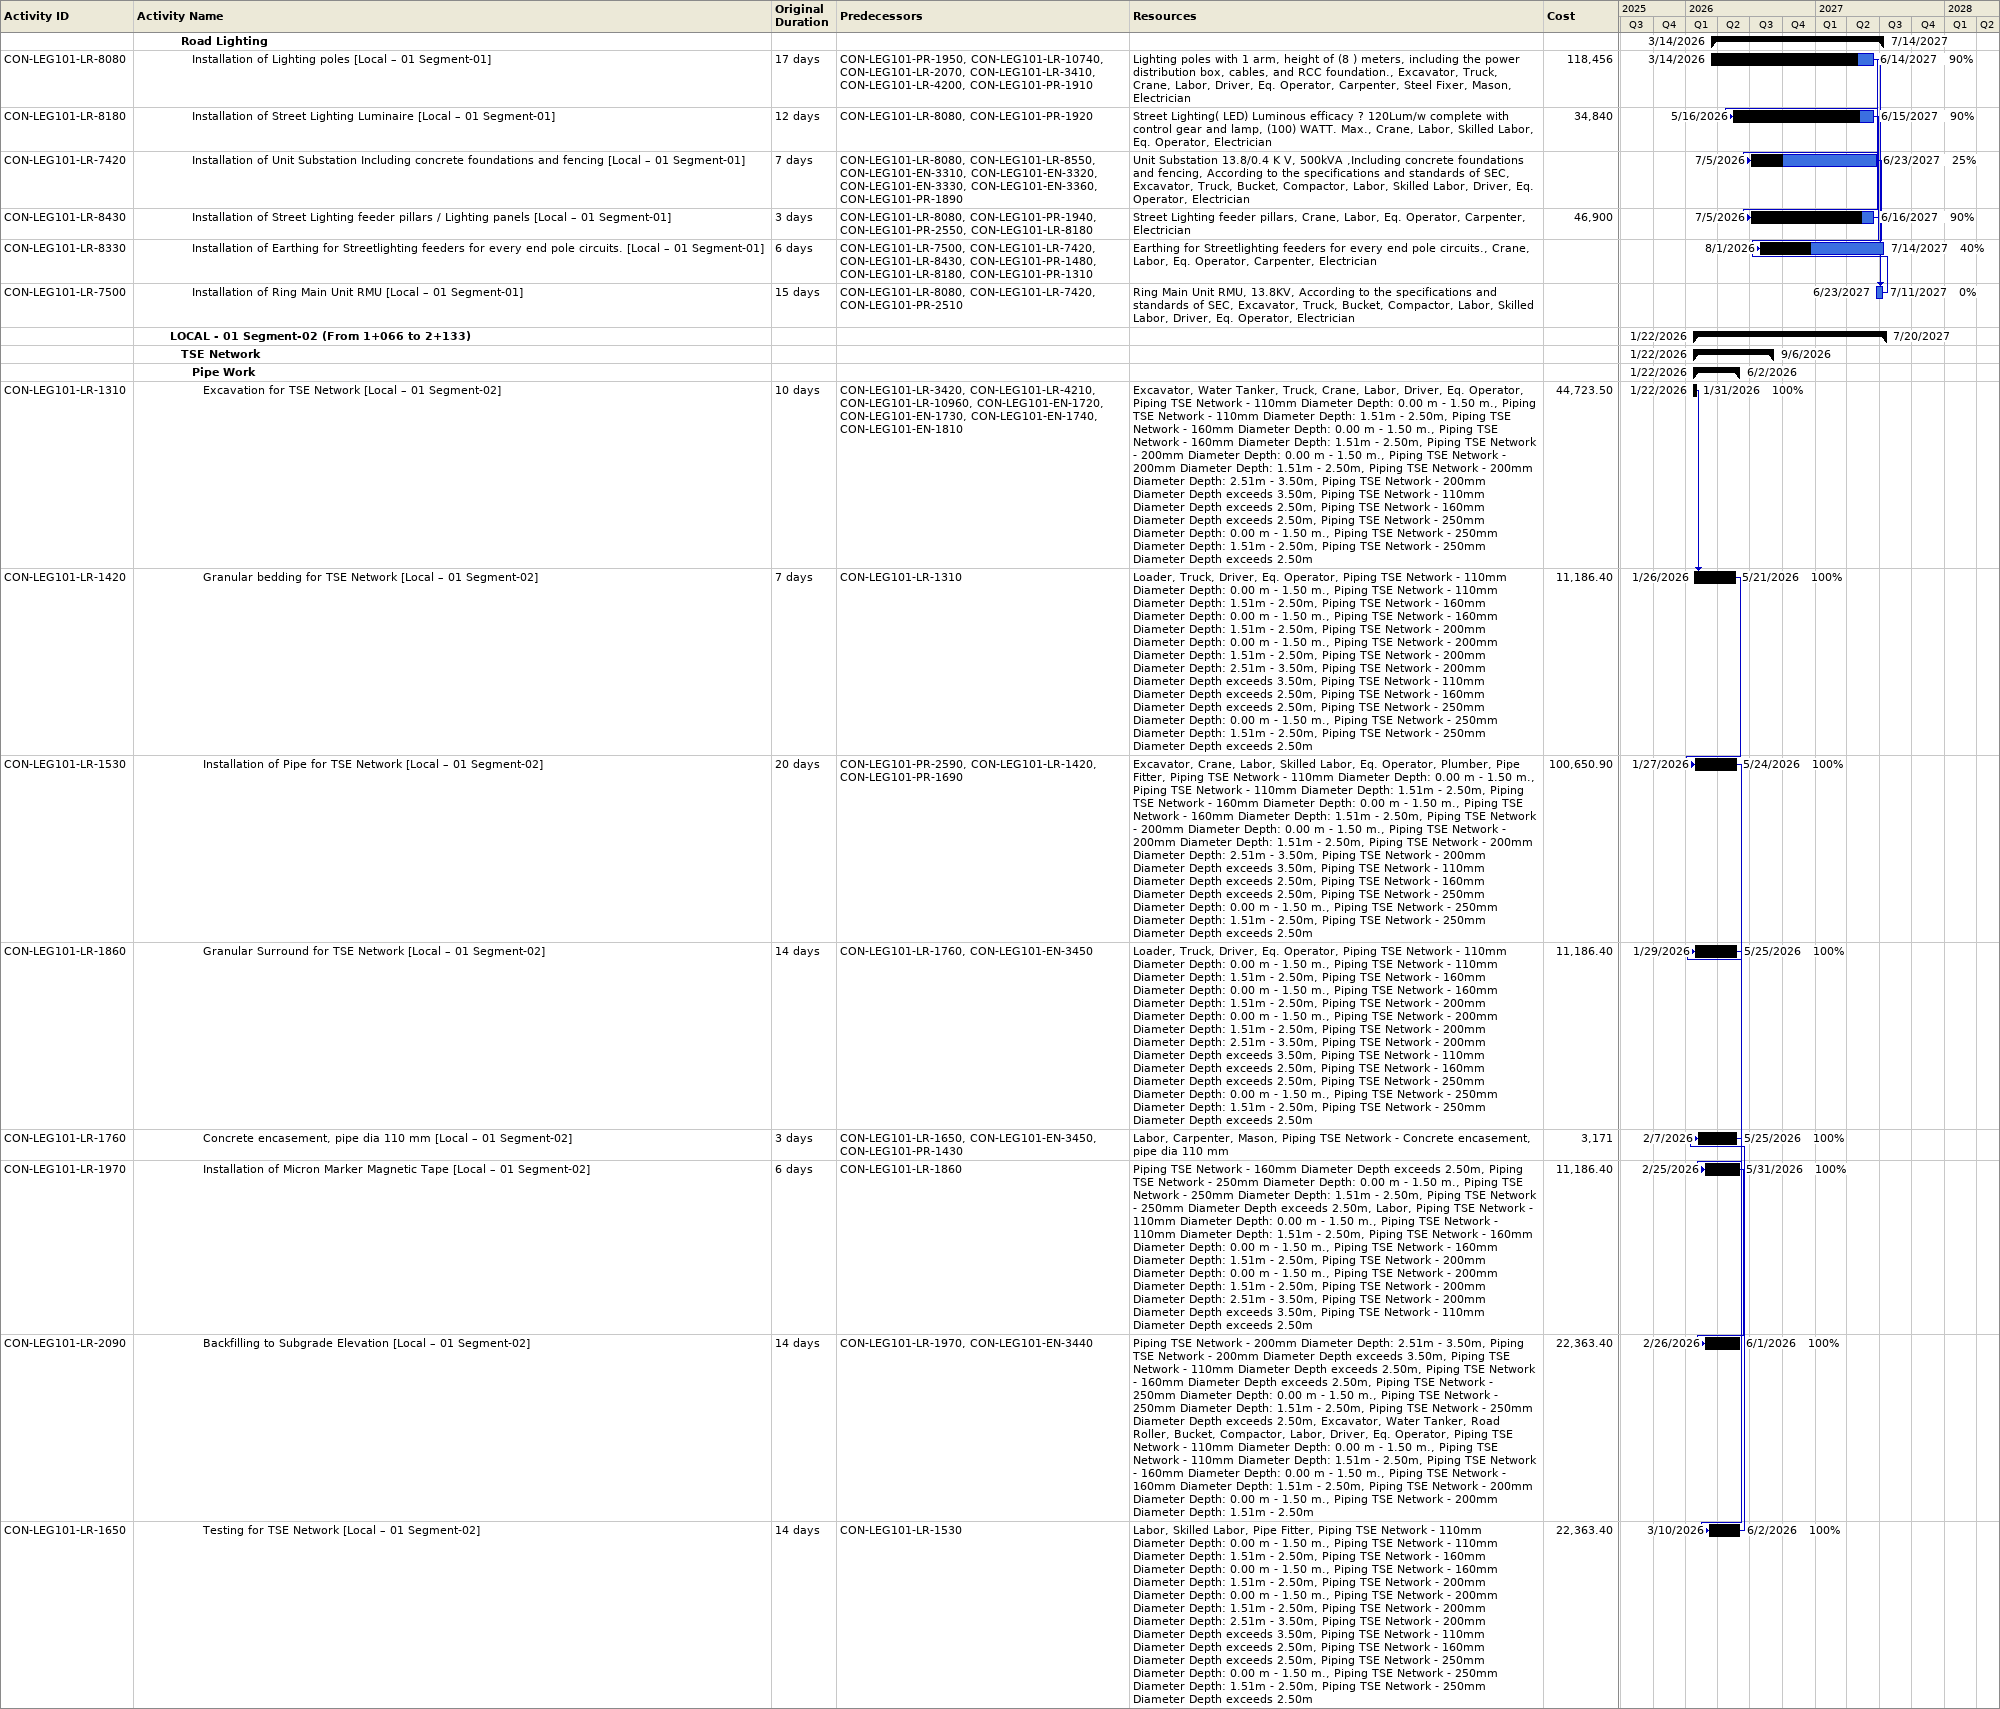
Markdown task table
| ID | Level | Task | Original duration | Start | Finish | Predecessors | Resources | % complete | Cost |
|---|---|---|---|---|---|---|---|---|---|
|  | 5 | **Road Lighting** |  | 2026-03-14 | 2027-07-14 |  |  |  |  |
| CON-LEG101-LR-8080 | 6 | Installation of Lighting poles [Local – 01 Segment-01] | 17d | 2026-03-14 | 2027-06-14 | CON-LEG101-PR-1950, CON-LEG101-LR-10740, CON-LEG101-LR-2070, CON-LEG101-LR-3410, CON-LEG101-LR-4200, CON-LEG101-PR-1910 | Lighting poles with 1 arm, height of (8 ) meters, including the power distribution box, cables, and RCC foundation., Excavator, Truck, Crane, Labor, Driver, Eq. Operator, Carpenter, Steel Fixer, Mason, Electrician | 90 | 118456 |
| CON-LEG101-LR-8180 | 6 | Installation of Street Lighting Luminaire [Local – 01 Segment-01] | 12d | 2026-05-16 | 2027-06-15 | CON-LEG101-LR-8080, CON-LEG101-PR-1920 | Street Lighting( LED) Luminous efficacy ? 120Lum/w complete with control gear and lamp, (100) WATT. Max., Crane, Labor, Skilled Labor, Eq. Operator, Electrician | 90 | 34840 |
| CON-LEG101-LR-7420 | 6 | Installation of Unit Substation Including concrete foundations and fencing [Local – 01 Segment-01] | 7d | 2026-07-05 | 2027-06-23 | CON-LEG101-LR-8080, CON-LEG101-LR-8550, CON-LEG101-EN-3310, CON-LEG101-EN-3320, CON-LEG101-EN-3330, CON-LEG101-EN-3360, CON-LEG101-PR-1890 | Unit Substation 13.8/0.4 K V, 500kVA ,Including concrete foundations and fencing, According to the specifications and standards of SEC, Excavator, Truck, Bucket, Compactor, Labor, Skilled Labor, Driver, Eq. Operator, Electrician | 25 |  |
| CON-LEG101-LR-8430 | 6 | Installation of Street Lighting feeder pillars / Lighting panels [Local – 01 Segment-01] | 3d | 2026-07-05 | 2027-06-16 | CON-LEG101-LR-8080, CON-LEG101-PR-1940, CON-LEG101-PR-2550, CON-LEG101-LR-8180 | Street Lighting feeder pillars, Crane, Labor, Eq. Operator, Carpenter, Electrician | 90 | 46900 |
| CON-LEG101-LR-8330 | 6 | Installation of Earthing for Streetlighting feeders for every end pole circuits. [Local – 01 Segment-01] | 6d | 2026-08-01 | 2027-07-14 | CON-LEG101-LR-7500, CON-LEG101-LR-7420, CON-LEG101-LR-8430, CON-LEG101-PR-1480, CON-LEG101-LR-8180, CON-LEG101-PR-1310 | Earthing for Streetlighting feeders for every end pole circuits., Crane, Labor, Eq. Operator, Carpenter, Electrician | 40 |  |
| CON-LEG101-LR-7500 | 6 | Installation of Ring Main Unit RMU [Local – 01 Segment-01] | 15d | 2027-06-23 | 2027-07-11 | CON-LEG101-LR-8080, CON-LEG101-LR-7420, CON-LEG101-PR-2510 | Ring Main Unit RMU, 13.8KV, According to the specifications and standards of SEC, Excavator, Truck, Bucket, Compactor, Labor, Skilled Labor, Driver, Eq. Operator, Electrician | 0 |  |
|  | 4 | **LOCAL - 01 Segment-02 (From 1+066 to 2+133)** |  | 2026-01-22 | 2027-07-20 |  |  |  |  |
|  | 5 | **TSE Network** |  | 2026-01-22 | 2026-09-06 |  |  |  |  |
|  | 6 | **Pipe Work** |  | 2026-01-22 | 2026-06-02 |  |  |  |  |
| CON-LEG101-LR-1310 | 7 | Excavation for TSE Network [Local – 01 Segment-02] | 10d | 2026-01-22 | 2026-01-31 | CON-LEG101-LR-3420, CON-LEG101-LR-4210, CON-LEG101-LR-10960, CON-LEG101-EN-1720, CON-LEG101-EN-1730, CON-LEG101-EN-1740, CON-LEG101-EN-1810 | Excavator, Water Tanker, Truck, Crane, Labor, Driver, Eq. Operator, Piping TSE Network - 110mm Diameter Depth: 0.00 m - 1.50 m., Piping TSE Network - 110mm Diameter Depth: 1.51m - 2.50m, Piping TSE Network - 160mm Diameter Depth: 0.00 m - 1.50 m., Piping TSE Network - 160mm Diameter Depth: 1.51m - 2.50m, Piping TSE Network - 200mm Diameter Depth: 0.00 m - 1.50 m., Piping TSE Network - 200mm Diameter Depth: 1.51m - 2.50m, Piping TSE Network - 200mm Diameter Depth: 2.51m - 3.50m, Piping TSE Network - 200mm Diameter Depth exceeds 3.50m, Piping TSE Network - 110mm Diameter Depth exceeds 2.50m, Piping TSE Network - 160mm Diameter Depth exceeds 2.50m, Piping TSE Network - 250mm Diameter Depth: 0.00 m - 1.50 m., Piping TSE Network - 250mm Diameter Depth: 1.51m - 2.50m, Piping TSE Network - 250mm Diameter Depth exceeds 2.50m | 100 | 44723.50 |
| CON-LEG101-LR-1420 | 7 | Granular bedding for TSE Network [Local – 01 Segment-02] | 7d | 2026-01-26 | 2026-05-21 | CON-LEG101-LR-1310 | Loader, Truck, Driver, Eq. Operator, Piping TSE Network - 110mm Diameter Depth: 0.00 m - 1.50 m., Piping TSE Network - 110mm Diameter Depth: 1.51m - 2.50m, Piping TSE Network - 160mm Diameter Depth: 0.00 m - 1.50 m., Piping TSE Network - 160mm Diameter Depth: 1.51m - 2.50m, Piping TSE Network - 200mm Diameter Depth: 0.00 m - 1.50 m., Piping TSE Network - 200mm Diameter Depth: 1.51m - 2.50m, Piping TSE Network - 200mm Diameter Depth: 2.51m - 3.50m, Piping TSE Network - 200mm Diameter Depth exceeds 3.50m, Piping TSE Network - 110mm Diameter Depth exceeds 2.50m, Piping TSE Network - 160mm Diameter Depth exceeds 2.50m, Piping TSE Network - 250mm Diameter Depth: 0.00 m - 1.50 m., Piping TSE Network - 250mm Diameter Depth: 1.51m - 2.50m, Piping TSE Network - 250mm Diameter Depth exceeds 2.50m | 100 | 11186.40 |
| CON-LEG101-LR-1530 | 7 | Installation of Pipe for TSE Network [Local – 01 Segment-02] | 20d | 2026-01-27 | 2026-05-24 | CON-LEG101-PR-2590, CON-LEG101-LR-1420, CON-LEG101-PR-1690 | Excavator, Crane, Labor, Skilled Labor, Eq. Operator, Plumber, Pipe Fitter, Piping TSE Network - 110mm Diameter Depth: 0.00 m - 1.50 m., Piping TSE Network - 110mm Diameter Depth: 1.51m - 2.50m, Piping TSE Network - 160mm Diameter Depth: 0.00 m - 1.50 m., Piping TSE Network - 160mm Diameter Depth: 1.51m - 2.50m, Piping TSE Network - 200mm Diameter Depth: 0.00 m - 1.50 m., Piping TSE Network - 200mm Diameter Depth: 1.51m - 2.50m, Piping TSE Network - 200mm Diameter Depth: 2.51m - 3.50m, Piping TSE Network - 200mm Diameter Depth exceeds 3.50m, Piping TSE Network - 110mm Diameter Depth exceeds 2.50m, Piping TSE Network - 160mm Diameter Depth exceeds 2.50m, Piping TSE Network - 250mm Diameter Depth: 0.00 m - 1.50 m., Piping TSE Network - 250mm Diameter Depth: 1.51m - 2.50m, Piping TSE Network - 250mm Diameter Depth exceeds 2.50m | 100 | 100650.90 |
| CON-LEG101-LR-1860 | 7 | Granular Surround for TSE Network [Local – 01 Segment-02] | 14d | 2026-01-29 | 2026-05-25 | CON-LEG101-LR-1760, CON-LEG101-EN-3450 | Loader, Truck, Driver, Eq. Operator, Piping TSE Network - 110mm Diameter Depth: 0.00 m - 1.50 m., Piping TSE Network - 110mm Diameter Depth: 1.51m - 2.50m, Piping TSE Network - 160mm Diameter Depth: 0.00 m - 1.50 m., Piping TSE Network - 160mm Diameter Depth: 1.51m - 2.50m, Piping TSE Network - 200mm Diameter Depth: 0.00 m - 1.50 m., Piping TSE Network - 200mm Diameter Depth: 1.51m - 2.50m, Piping TSE Network - 200mm Diameter Depth: 2.51m - 3.50m, Piping TSE Network - 200mm Diameter Depth exceeds 3.50m, Piping TSE Network - 110mm Diameter Depth exceeds 2.50m, Piping TSE Network - 160mm Diameter Depth exceeds 2.50m, Piping TSE Network - 250mm Diameter Depth: 0.00 m - 1.50 m., Piping TSE Network - 250mm Diameter Depth: 1.51m - 2.50m, Piping TSE Network - 250mm Diameter Depth exceeds 2.50m | 100 | 11186.40 |
| CON-LEG101-LR-1760 | 7 | Concrete encasement, pipe dia 110 mm [Local – 01 Segment-02] | 3d | 2026-02-07 | 2026-05-25 | CON-LEG101-LR-1650, CON-LEG101-EN-3450, CON-LEG101-PR-1430 | Labor, Carpenter, Mason, Piping TSE Network - Concrete encasement, pipe dia 110 mm | 100 | 3171 |
| CON-LEG101-LR-1970 | 7 | Installation of Micron Marker Magnetic Tape [Local – 01 Segment-02] | 6d | 2026-02-25 | 2026-05-31 | CON-LEG101-LR-1860 | Piping TSE Network - 160mm Diameter Depth exceeds 2.50m, Piping TSE Network - 250mm Diameter Depth: 0.00 m - 1.50 m., Piping TSE Network - 250mm Diameter Depth: 1.51m - 2.50m, Piping TSE Network - 250mm Diameter Depth exceeds 2.50m, Labor, Piping TSE Network - 110mm Diameter Depth: 0.00 m - 1.50 m., Piping TSE Network - 110mm Diameter Depth: 1.51m - 2.50m, Piping TSE Network - 160mm Diameter Depth: 0.00 m - 1.50 m., Piping TSE Network - 160mm Diameter Depth: 1.51m - 2.50m, Piping TSE Network - 200mm Diameter Depth: 0.00 m - 1.50 m., Piping TSE Network - 200mm Diameter Depth: 1.51m - 2.50m, Piping TSE Network - 200mm Diameter Depth: 2.51m - 3.50m, Piping TSE Network - 200mm Diameter Depth exceeds 3.50m, Piping TSE Network - 110mm Diameter Depth exceeds 2.50m | 100 | 11186.40 |
| CON-LEG101-LR-2090 | 7 | Backfilling to Subgrade Elevation [Local – 01 Segment-02] | 14d | 2026-02-26 | 2026-06-01 | CON-LEG101-LR-1970, CON-LEG101-EN-3440 | Piping TSE Network - 200mm Diameter Depth: 2.51m - 3.50m, Piping TSE Network - 200mm Diameter Depth exceeds 3.50m, Piping TSE Network - 110mm Diameter Depth exceeds 2.50m, Piping TSE Network - 160mm Diameter Depth exceeds 2.50m, Piping TSE Network - 250mm Diameter Depth: 0.00 m - 1.50 m., Piping TSE Network - 250mm Diameter Depth: 1.51m - 2.50m, Piping TSE Network - 250mm Diameter Depth exceeds 2.50m, Excavator, Water Tanker, Road Roller, Bucket, Compactor, Labor, Driver, Eq. Operator, Piping TSE Network - 110mm Diameter Depth: 0.00 m - 1.50 m., Piping TSE Network - 110mm Diameter Depth: 1.51m - 2.50m, Piping TSE Network - 160mm Diameter Depth: 0.00 m - 1.50 m., Piping TSE Network - 160mm Diameter Depth: 1.51m - 2.50m, Piping TSE Network - 200mm Diameter Depth: 0.00 m - 1.50 m., Piping TSE Network - 200mm Diameter Depth: 1.51m - 2.50m | 100 | 22363.40 |
| CON-LEG101-LR-1650 | 7 | Testing for TSE Network [Local – 01 Segment-02] | 14d | 2026-03-10 | 2026-06-02 | CON-LEG101-LR-1530 | Labor, Skilled Labor, Pipe Fitter, Piping TSE Network - 110mm Diameter Depth: 0.00 m - 1.50 m., Piping TSE Network - 110mm Diameter Depth: 1.51m - 2.50m, Piping TSE Network - 160mm Diameter Depth: 0.00 m - 1.50 m., Piping TSE Network - 160mm Diameter Depth: 1.51m - 2.50m, Piping TSE Network - 200mm Diameter Depth: 0.00 m - 1.50 m., Piping TSE Network - 200mm Diameter Depth: 1.51m - 2.50m, Piping TSE Network - 200mm Diameter Depth: 2.51m - 3.50m, Piping TSE Network - 200mm Diameter Depth exceeds 3.50m, Piping TSE Network - 110mm Diameter Depth exceeds 2.50m, Piping TSE Network - 160mm Diameter Depth exceeds 2.50m, Piping TSE Network - 250mm Diameter Depth: 0.00 m - 1.50 m., Piping TSE Network - 250mm Diameter Depth: 1.51m - 2.50m, Piping TSE Network - 250mm Diameter Depth exceeds 2.50m | 100 | 22363.40 |
